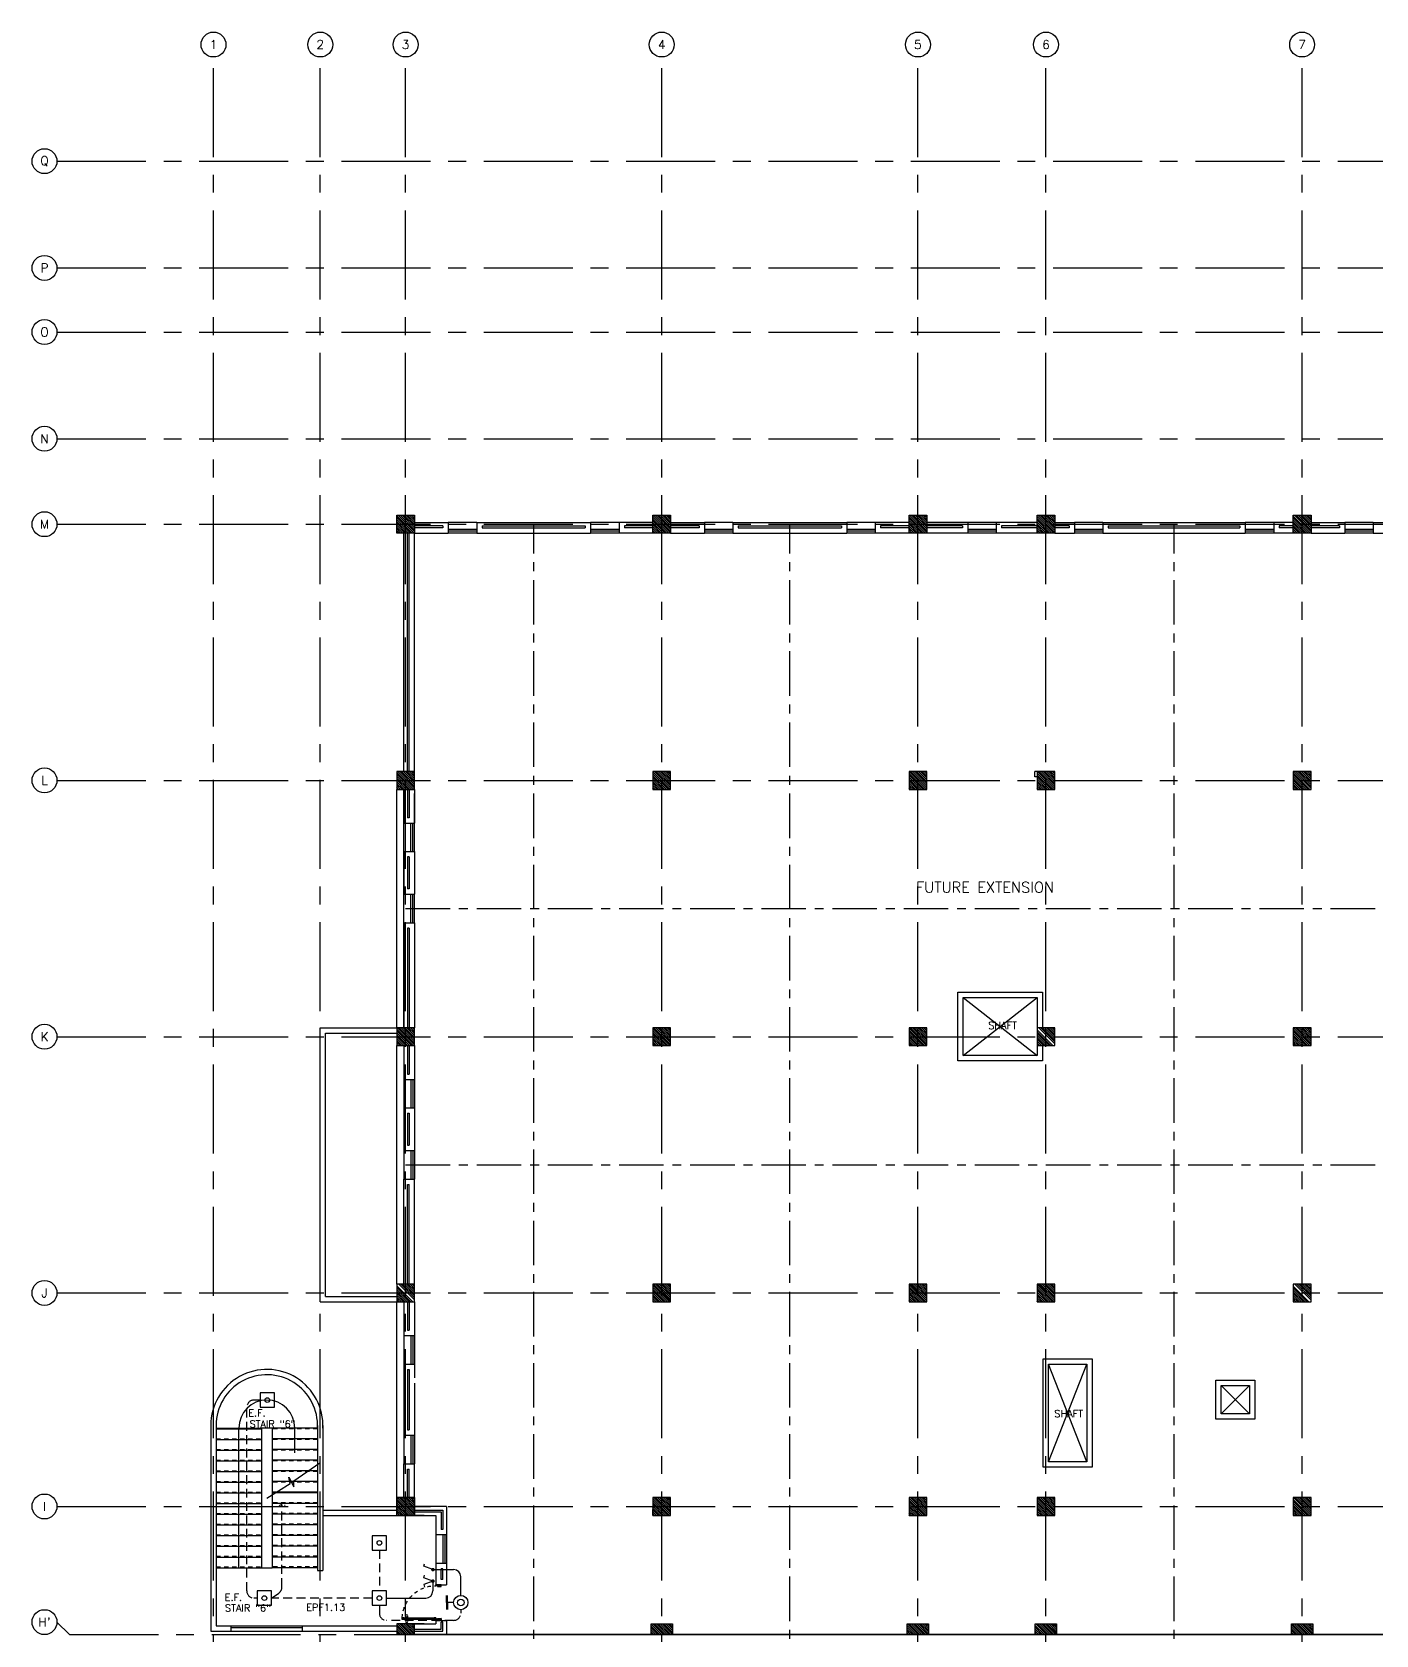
# Model space of a CAD drawing. Extents: x 0 to 91, y -1.5 to 78.
# Drawn here: x 0 to 37.78, y 33.01 to 78.05 of the extents above; entities that cross this region are included whole.
import ezdxf
from ezdxf.enums import TextEntityAlignment as Align

# ---------------------------------------------------------------- set-up
doc = ezdxf.new("R2010")
doc.units = 0
doc.header["$MEASUREMENT"] = 0
for name, pattern in [('CENTER', [2, 1.25, -0.25, 0.25, -0.25]), ('CENTERX2', [4, 2.5, -0.5, 0.5, -0.5]), ('HIDDEN', [0.375, 0.25, -0.125]), ('HIDDEN2', [0.1875, 0.125, -0.0625])]:
    doc.linetypes.add(name, pattern=pattern)
doc.layers.get('0').update_dxf_attribs({"color": 11, "linetype": 'CONTINUOUS'})
for name, color, linetype in [('AX', 11, 'CONTINUOUS'), ('AX-CR', 11, 'CONTINUOUS'), ('AX-TXT', 11, 'CONTINUOUS'), ('AXES', 11, 'CENTERX2'), ('AXES1', 11, 'CENTER'), ('COL', 11, 'CONTINUOUS'), ('DOOR', 11, 'CONTINUOUS'), ('E-HLINE', 4, 'HIDDEN'), ('E-LITE', 4, 'CONTINUOUS'), ('E-SWITCH', 4, 'CONTINUOUS'), ('E-TEXT', 2, 'CONTINUOUS'), ('EJ', 11, 'CONTINUOUS'), ('ele', 11, 'CONTINUOUS'), ('HAT', 11, 'CONTINUOUS'), ('INSUL', 11, 'CONTINUOUS'), ('PROJ-L', 11, 'CONTINUOUS'), ('RM-NAME', 11, 'CONTINUOUS'), ('RM-NO', 11, 'CONTINUOUS'), ('ROOF', 11, 'CONTINUOUS'), ('SHAFT', 11, 'CONTINUOUS'), ('SHAFTS', 11, 'CONTINUOUS'), ('STR', 11, 'CONTINUOUS'), ('WALL', 11, 'CONTINUOUS'), ('WIN', 11, 'CONTINUOUS')]:
    doc.layers.add(name, color=color, linetype=linetype)
doc.styles.add('ROMANC', font='romanc', dxfattribs={"height": 0.1})
doc.styles.add('ROMANS', font='ROMANS.shx', dxfattribs={"width": 0.6})
pattern_1 = [(135, (343.436182, -18.071005), (0.0265165043, 0.0265165043), [])]

# ---------------------------------------------------------------- blocks, each defined once
blk = doc.blocks.new('AXL')
at = {"layer": 'AX-CR'}
blk.add_circle((-350, 0), 350, dxfattribs=at)
at = {"layer": 'AX-TXT', "style": 'ROMANS'}
blk.add_attdef('AX', text='', height=250, dxfattribs=at).set_placement((-350, 0), align=Align.MIDDLE)
blk = doc.blocks.new('AXU')
at = {"layer": 'AX-CR'}
blk.add_circle((0, 350), 350, dxfattribs=at)
at = {"layer": 'AX-TXT', "style": 'ROMANS'}
blk.add_attdef('AX', text='', height=250, dxfattribs=at).set_placement((0, 350), align=Align.MIDDLE)
blk = doc.blocks.new('*X100')
at = {"color": 0}
for p, q in [((227929, 177123), (228395, 177590)), ((227929, 177176), (228342, 177590)), ((227929, 177229), (228289, 177590)), ((227929, 177282), (228236, 177590)), ((227929, 177335), (228183, 177590)), ((227929, 177388), (228130, 177590)), ((227929, 177441), (228077, 177590)), ((227929, 177494), (228024, 177590)), ((227929, 177547), (227971, 177590)), ((227948, 177090), (228429, 177570)), ((228001, 177090), (228429, 177517)), ((228054, 177090), (228429, 177464)), ((228107, 177090), (228429, 177411)), ((228161, 177090), (228429, 177358)), ((228214, 177090), (228429, 177305)), ((228267, 177090), (228429, 177252)), ((228320, 177090), (228429, 177199)), ((228373, 177090), (228429, 177146))]:
    blk.add_line(p, q, dxfattribs=at)
blk = doc.blocks.new('*X99')
at = {"color": 0}
for p, q in [((235129, 177110), (235608, 177590)), ((235129, 177163), (235555, 177590)), ((235129, 177217), (235502, 177590)), ((235129, 177270), (235449, 177590)), ((235129, 177323), (235396, 177590)), ((235129, 177376), (235343, 177590)), ((235129, 177429), (235290, 177590)), ((235129, 177482), (235237, 177590)), ((235129, 177535), (235184, 177590)), ((235161, 177090), (235629, 177557)), ((235214, 177090), (235629, 177504)), ((235267, 177090), (235629, 177451)), ((235320, 177090), (235629, 177398)), ((235373, 177090), (235629, 177345)), ((235426, 177090), (235629, 177292)), ((235479, 177090), (235629, 177239)), ((235532, 177090), (235629, 177186)), ((235585, 177090), (235629, 177133))]:
    blk.add_line(p, q, dxfattribs=at)
blk = doc.blocks.new('*X98')
at = {"color": 0}
for p, q in [((238729, 177104), (239214, 177590)), ((238729, 177157), (239161, 177590)), ((238729, 177210), (239108, 177590)), ((238729, 177263), (239055, 177590)), ((238729, 177316), (239002, 177590)), ((238729, 177369), (238949, 177590)), ((238729, 177422), (238896, 177590)), ((238729, 177475), (238843, 177590)), ((238729, 177528), (238790, 177590)), ((238729, 177581), (238737, 177590)), ((238767, 177090), (239229, 177551)), ((238820, 177090), (239229, 177498)), ((238873, 177090), (239229, 177445)), ((238926, 177090), (239229, 177392)), ((238979, 177090), (239229, 177339)), ((239032, 177090), (239229, 177286)), ((239085, 177090), (239229, 177233)), ((239138, 177090), (239229, 177180)), ((239191, 177090), (239229, 177127))]:
    blk.add_line(p, q, dxfattribs=at)
blk = doc.blocks.new('*X97')
at = {"color": 0}
for p, q in [((245927, 177090), (246427, 177590)), ((245929, 177145), (246374, 177590)), ((245929, 177198), (246321, 177590)), ((245929, 177251), (246267, 177590)), ((245929, 177304), (246214, 177590)), ((245929, 177357), (246161, 177590)), ((245929, 177410), (246108, 177590)), ((245929, 177463), (246055, 177590)), ((245929, 177516), (246002, 177590)), ((245929, 177569), (245949, 177590)), ((245980, 177090), (246429, 177539)), ((246033, 177090), (246429, 177486)), ((246086, 177090), (246429, 177433)), ((246139, 177090), (246429, 177380)), ((246192, 177090), (246429, 177327)), ((246245, 177090), (246429, 177274)), ((246298, 177090), (246429, 177220)), ((246351, 177090), (246429, 177167)), ((246404, 177090), (246429, 177114))]:
    blk.add_line(p, q, dxfattribs=at)
blk = doc.blocks.new('*X96')
at = {"color": 0}
for p, q in [((253129, 177132), (253586, 177590)), ((253129, 177185), (253533, 177590)), ((253129, 177238), (253480, 177590)), ((253129, 177291), (253427, 177590)), ((253129, 177344), (253374, 177590)), ((253129, 177397), (253321, 177590)), ((253129, 177450), (253268, 177590)), ((253129, 177503), (253215, 177590)), ((253129, 177557), (253162, 177590)), ((253139, 177090), (253629, 177579)), ((253192, 177090), (253629, 177526)), ((253245, 177090), (253629, 177473)), ((253298, 177090), (253629, 177420)), ((253351, 177090), (253629, 177367)), ((253404, 177090), (253629, 177314)), ((253457, 177090), (253629, 177261)), ((253510, 177090), (253629, 177208)), ((253563, 177090), (253629, 177155)), ((253616, 177090), (253629, 177102))]:
    blk.add_line(p, q, dxfattribs=at)
blk = doc.blocks.new('*X116')
at = {"color": 0}
for p, q in [((253129, 149502), (253616, 149990)), ((253129, 149555), (253563, 149990)), ((253129, 149608), (253510, 149990)), ((253129, 149661), (253457, 149990)), ((253129, 149714), (253404, 149990)), ((253129, 149767), (253351, 149990)), ((253129, 149820), (253298, 149990)), ((253129, 149873), (253245, 149990)), ((253129, 149926), (253192, 149990)), ((253129, 149979), (253139, 149990)), ((253169, 149490), (253629, 149949)), ((253222, 149490), (253629, 149896)), ((253275, 149490), (253629, 149843)), ((253328, 149490), (253629, 149790)), ((253381, 149490), (253629, 149737)), ((253434, 149490), (253629, 149684)), ((253487, 149490), (253629, 149631)), ((253540, 149490), (253629, 149578)), ((253594, 149490), (253629, 149525))]:
    blk.add_line(p, q, dxfattribs=at)
blk = doc.blocks.new('COL50')
at = {"layer": 'COL'}
blk.add_lwpolyline([(-250, 250), (-250, -250), (250, -250), (250, 250)], close=True, dxfattribs=at)
blk = doc.blocks.new('*X114')
at = {"color": 0}
for p, q in [((253129, 155548), (253570, 155990)), ((253129, 155601), (253517, 155990)), ((253129, 155654), (253464, 155990)), ((253129, 155707), (253411, 155990)), ((253129, 155760), (253358, 155990)), ((253129, 155813), (253305, 155990)), ((253129, 155866), (253252, 155990)), ((253129, 155919), (253199, 155990)), ((253129, 155972), (253146, 155990)), ((253177, 155490), (253629, 155942)), ((253230, 155490), (253629, 155889)), ((253283, 155490), (253629, 155836)), ((253336, 155490), (253629, 155783)), ((253389, 155490), (253629, 155730)), ((253442, 155490), (253629, 155677)), ((253495, 155490), (253629, 155624)), ((253548, 155490), (253629, 155571)), ((253601, 155490), (253629, 155517))]:
    blk.add_line(p, q, dxfattribs=at)
blk = doc.blocks.new('*X110')
at = {"color": 0}
for p, q in [((253129, 162707), (253611, 163190)), ((253129, 162760), (253558, 163190)), ((253129, 162813), (253505, 163190)), ((253129, 162866), (253452, 163190)), ((253129, 162919), (253399, 163190)), ((253129, 162972), (253346, 163190)), ((253129, 163025), (253293, 163190)), ((253129, 163079), (253240, 163190)), ((253129, 163132), (253187, 163190)), ((253164, 162690), (253629, 163154)), ((253217, 162690), (253629, 163101)), ((253270, 162690), (253629, 163048)), ((253323, 162690), (253629, 162995)), ((253376, 162690), (253629, 162942)), ((253429, 162690), (253629, 162889)), ((253482, 162690), (253629, 162836)), ((253535, 162690), (253629, 162783)), ((253588, 162690), (253629, 162730))]:
    blk.add_line(p, q, dxfattribs=at)
blk = doc.blocks.new('*X105')
at = {"color": 0}
for p, q in [((253129, 169920), (253599, 170390)), ((253129, 169973), (253545, 170390)), ((253129, 170026), (253492, 170390)), ((253129, 170079), (253439, 170390)), ((253129, 170132), (253386, 170390)), ((253129, 170185), (253333, 170390)), ((253129, 170238), (253280, 170390)), ((253129, 170291), (253227, 170390)), ((253129, 170344), (253174, 170390)), ((253152, 169890), (253629, 170367)), ((253205, 169890), (253629, 170314)), ((253258, 169890), (253629, 170261)), ((253311, 169890), (253629, 170208)), ((253364, 169890), (253629, 170155)), ((253417, 169890), (253629, 170102)), ((253470, 169890), (253629, 170049)), ((253523, 169890), (253629, 169996)), ((253576, 169890), (253629, 169942))]:
    blk.add_line(p, q, dxfattribs=at)
blk = doc.blocks.new('*X106')
at = {"color": 0}
for p, q in [((227929, 162698), (228420, 163190)), ((227929, 162751), (228367, 163190)), ((227929, 162804), (228314, 163190)), ((227929, 162857), (228261, 163190)), ((227929, 162910), (228208, 163190)), ((227929, 162963), (228155, 163190)), ((227929, 163016), (228102, 163190)), ((227929, 163069), (228049, 163190)), ((227929, 163122), (227996, 163190)), ((227929, 163175), (227943, 163190)), ((227973, 162690), (228429, 163145)), ((228026, 162690), (228429, 163092)), ((228079, 162690), (228429, 163039)), ((228132, 162690), (228429, 162986)), ((228185, 162690), (228429, 162933)), ((228239, 162690), (228429, 162880)), ((228292, 162690), (228429, 162827)), ((228345, 162690), (228429, 162774)), ((228398, 162690), (228429, 162721))]:
    blk.add_line(p, q, dxfattribs=at)
blk = doc.blocks.new('*X107')
at = {"color": 0}
for p, q in [((235129, 162738), (235580, 163190)), ((235129, 162792), (235527, 163190)), ((235129, 162845), (235474, 163190)), ((235129, 162898), (235421, 163190)), ((235129, 162951), (235368, 163190)), ((235129, 163004), (235315, 163190)), ((235129, 163057), (235262, 163190)), ((235129, 163110), (235209, 163190)), ((235129, 163163), (235156, 163190)), ((235186, 162690), (235629, 163132)), ((235239, 162690), (235629, 163079)), ((235292, 162690), (235629, 163026)), ((235345, 162690), (235629, 162973)), ((235398, 162690), (235629, 162920)), ((235451, 162690), (235629, 162867)), ((235504, 162690), (235629, 162814)), ((235557, 162690), (235629, 162761)), ((235610, 162690), (235629, 162708))]:
    blk.add_line(p, q, dxfattribs=at)
blk = doc.blocks.new('*X108')
at = {"color": 0}
for p, q in [((238729, 162732), (239186, 163190)), ((238729, 162785), (239133, 163190)), ((238729, 162838), (239080, 163190)), ((238729, 162891), (239027, 163190)), ((238729, 162944), (238974, 163190)), ((238729, 162997), (238921, 163190)), ((238729, 163050), (238868, 163190)), ((238729, 163103), (238815, 163190)), ((238729, 163157), (238762, 163190)), ((238739, 162690), (239229, 163179)), ((238792, 162690), (239229, 163126)), ((238845, 162690), (239229, 163073)), ((238898, 162690), (239229, 163020)), ((238951, 162690), (239229, 162967)), ((239004, 162690), (239229, 162914)), ((239057, 162690), (239229, 162861)), ((239110, 162690), (239229, 162808)), ((239163, 162690), (239229, 162755)), ((239216, 162690), (239229, 162702))]:
    blk.add_line(p, q, dxfattribs=at)
blk = doc.blocks.new('*X101')
at = {"color": 0}
for p, q in [((227929, 169910), (228408, 170390)), ((227929, 169963), (228355, 170390)), ((227929, 170017), (228302, 170390)), ((227929, 170070), (228249, 170390)), ((227929, 170123), (228196, 170390)), ((227929, 170176), (228143, 170390)), ((227929, 170229), (228090, 170390)), ((227929, 170282), (228037, 170390)), ((227929, 170335), (227984, 170390)), ((227961, 169890), (228429, 170357)), ((228014, 169890), (228429, 170304)), ((228067, 169890), (228429, 170251)), ((228120, 169890), (228429, 170198)), ((228173, 169890), (228429, 170145)), ((228226, 169890), (228429, 170092)), ((228279, 169890), (228429, 170039)), ((228332, 169890), (228429, 169986)), ((228385, 169890), (228429, 169933))]:
    blk.add_line(p, q, dxfattribs=at)
blk = doc.blocks.new('*X102')
at = {"color": 0}
for p, q in [((235129, 169898), (235620, 170390)), ((235129, 169951), (235567, 170390)), ((235129, 170004), (235514, 170390)), ((235129, 170057), (235461, 170390)), ((235129, 170110), (235408, 170390)), ((235129, 170163), (235355, 170390)), ((235129, 170216), (235302, 170390)), ((235129, 170269), (235249, 170390)), ((235129, 170322), (235196, 170390)), ((235129, 170375), (235143, 170390)), ((235173, 169890), (235629, 170345)), ((235226, 169890), (235629, 170292)), ((235279, 169890), (235629, 170239)), ((235332, 169890), (235629, 170186)), ((235385, 169890), (235629, 170133)), ((235439, 169890), (235629, 170080)), ((235492, 169890), (235629, 170027)), ((235545, 169890), (235629, 169974)), ((235598, 169890), (235629, 169921))]:
    blk.add_line(p, q, dxfattribs=at)
blk = doc.blocks.new('*X103')
at = {"color": 0}
for p, q in [((238727, 169890), (239227, 170390)), ((238729, 169945), (239174, 170390)), ((238729, 169998), (239121, 170390)), ((238729, 170051), (239067, 170390)), ((238729, 170104), (239014, 170390)), ((238729, 170157), (238961, 170390)), ((238729, 170210), (238908, 170390)), ((238729, 170263), (238855, 170390)), ((238729, 170316), (238802, 170390)), ((238729, 170369), (238749, 170390)), ((238780, 169890), (239229, 170339)), ((238833, 169890), (239229, 170286)), ((238886, 169890), (239229, 170233)), ((238939, 169890), (239229, 170180)), ((238992, 169890), (239229, 170127)), ((239045, 169890), (239229, 170074)), ((239098, 169890), (239229, 170020)), ((239151, 169890), (239229, 169967)), ((239204, 169890), (239229, 169914))]:
    blk.add_line(p, q, dxfattribs=at)
blk = doc.blocks.new('*X104')
at = {"color": 0}
for p, q in [((245929, 169932), (246386, 170390)), ((245929, 169985), (246333, 170390)), ((245929, 170038), (246280, 170390)), ((245929, 170091), (246227, 170390)), ((245929, 170144), (246174, 170390)), ((245929, 170197), (246121, 170390)), ((245929, 170250), (246068, 170390)), ((245929, 170303), (246015, 170390)), ((245929, 170357), (245962, 170390)), ((245939, 169890), (246429, 170379)), ((245992, 169890), (246429, 170326)), ((246045, 169890), (246429, 170273)), ((246098, 169890), (246429, 170220)), ((246151, 169890), (246429, 170167)), ((246204, 169890), (246429, 170114)), ((246257, 169890), (246429, 170061)), ((246310, 169890), (246429, 170008)), ((246363, 169890), (246429, 169955)), ((246416, 169890), (246429, 169902))]:
    blk.add_line(p, q, dxfattribs=at)
blk = doc.blocks.new('*X109')
at = {"color": 0}
for p, q in [((245929, 162720), (246399, 163190)), ((245929, 162773), (246345, 163190)), ((245929, 162826), (246292, 163190)), ((245929, 162879), (246239, 163190)), ((245929, 162932), (246186, 163190)), ((245929, 162985), (246133, 163190)), ((245929, 163038), (246080, 163190)), ((245929, 163091), (246027, 163190)), ((245929, 163144), (245974, 163190)), ((245952, 162690), (246429, 163167)), ((246005, 162690), (246429, 163114)), ((246058, 162690), (246429, 163061)), ((246111, 162690), (246429, 163008)), ((246164, 162690), (246429, 162955)), ((246217, 162690), (246429, 162902)), ((246270, 162690), (246429, 162849)), ((246323, 162690), (246429, 162796)), ((246376, 162690), (246429, 162742))]:
    blk.add_line(p, q, dxfattribs=at)
blk = doc.blocks.new('*X113')
at = {"color": 0}
for p, q in [((245929, 155507), (246411, 155990)), ((245929, 155560), (246358, 155990)), ((245929, 155613), (246305, 155990)), ((245929, 155666), (246252, 155990)), ((245929, 155719), (246199, 155990)), ((245929, 155772), (246146, 155990)), ((245929, 155825), (246093, 155990)), ((245929, 155879), (246040, 155990)), ((245929, 155932), (245987, 155990)), ((245964, 155490), (246429, 155954)), ((246017, 155490), (246429, 155901)), ((246070, 155490), (246429, 155848)), ((246123, 155490), (246429, 155795)), ((246176, 155490), (246429, 155742)), ((246229, 155490), (246429, 155689)), ((246282, 155490), (246429, 155636)), ((246335, 155490), (246429, 155583)), ((246388, 155490), (246429, 155530))]:
    blk.add_line(p, q, dxfattribs=at)
blk = doc.blocks.new('*X85')
at = {"color": 0}
for p, q in [((238729, 155520), (239199, 155990)), ((238729, 155573), (239145, 155990)), ((238729, 155626), (239092, 155990)), ((238729, 155679), (239039, 155990)), ((238729, 155732), (238986, 155990)), ((238729, 155785), (238933, 155990)), ((238729, 155838), (238880, 155990)), ((238729, 155891), (238827, 155990)), ((238729, 155944), (238774, 155990)), ((238752, 155490), (239229, 155967)), ((238805, 155490), (239229, 155914)), ((238858, 155490), (239229, 155861)), ((238911, 155490), (239229, 155808)), ((238964, 155490), (239229, 155755)), ((239017, 155490), (239229, 155702)), ((239070, 155490), (239229, 155649)), ((239123, 155490), (239229, 155596)), ((239176, 155490), (239229, 155542))]:
    blk.add_line(p, q, dxfattribs=at)
blk = doc.blocks.new('*X84')
at = {"color": 0}
for p, q in [((235129, 155526), (235592, 155990)), ((235129, 155579), (235539, 155990)), ((235129, 155632), (235486, 155990)), ((235129, 155685), (235433, 155990)), ((235129, 155738), (235380, 155990)), ((235129, 155791), (235327, 155990)), ((235129, 155844), (235274, 155990)), ((235129, 155897), (235221, 155990)), ((235129, 155950), (235168, 155990)), ((235145, 155490), (235629, 155973)), ((235198, 155490), (235629, 155920)), ((235251, 155490), (235629, 155867)), ((235304, 155490), (235629, 155814)), ((235357, 155490), (235629, 155761)), ((235410, 155490), (235629, 155708)), ((235464, 155490), (235629, 155655)), ((235517, 155490), (235629, 155602)), ((235570, 155490), (235629, 155549)), ((235623, 155490), (235629, 155496))]:
    blk.add_line(p, q, dxfattribs=at)
blk = doc.blocks.new('*X91')
at = {"color": 0}
for p, q in [((227929, 155538), (228380, 155990)), ((227929, 155592), (228327, 155990)), ((227929, 155645), (228274, 155990)), ((227929, 155698), (228221, 155990)), ((227929, 155751), (228168, 155990)), ((227929, 155804), (228115, 155990)), ((227929, 155857), (228062, 155990)), ((227929, 155910), (228009, 155990)), ((227929, 155963), (227956, 155990)), ((227986, 155490), (228429, 155932)), ((228039, 155490), (228429, 155879)), ((228092, 155490), (228429, 155826)), ((228145, 155490), (228429, 155773)), ((228198, 155490), (228429, 155720)), ((228251, 155490), (228429, 155667)), ((228304, 155490), (228429, 155614)), ((228357, 155490), (228429, 155561)), ((228410, 155490), (228429, 155508))]:
    blk.add_line(p, q, dxfattribs=at)
blk = doc.blocks.new('*X90')
at = {"color": 0}
for p, q in [((227926, 149490), (228426, 149990)), ((227929, 149546), (228373, 149990)), ((227929, 149599), (228319, 149990)), ((227929, 149652), (228266, 149990)), ((227929, 149705), (228213, 149990)), ((227929, 149758), (228160, 149990)), ((227929, 149811), (228107, 149990)), ((227929, 149864), (228054, 149990)), ((227929, 149917), (228001, 149990)), ((227929, 149970), (227948, 149990)), ((227979, 149490), (228429, 149940)), ((228032, 149490), (228429, 149887)), ((228085, 149490), (228429, 149834)), ((228138, 149490), (228429, 149781)), ((228191, 149490), (228429, 149728)), ((228244, 149490), (228429, 149675)), ((228297, 149490), (228429, 149622)), ((228350, 149490), (228429, 149568)), ((228403, 149490), (228429, 149515))]:
    blk.add_line(p, q, dxfattribs=at)
blk = doc.blocks.new('*X87')
at = {"color": 0}
for p, q in [((235129, 149533), (235585, 149990)), ((235129, 149586), (235532, 149990)), ((235129, 149639), (235479, 149990)), ((235129, 149692), (235426, 149990)), ((235129, 149745), (235373, 149990)), ((235129, 149798), (235320, 149990)), ((235129, 149851), (235267, 149990)), ((235129, 149905), (235214, 149990)), ((235129, 149958), (235161, 149990)), ((235138, 149490), (235629, 149980)), ((235191, 149490), (235629, 149927)), ((235244, 149490), (235629, 149874)), ((235297, 149490), (235629, 149821)), ((235350, 149490), (235629, 149768)), ((235403, 149490), (235629, 149715)), ((235456, 149490), (235629, 149662)), ((235509, 149490), (235629, 149609)), ((235562, 149490), (235629, 149556)), ((235615, 149490), (235629, 149503))]:
    blk.add_line(p, q, dxfattribs=at)
blk = doc.blocks.new('*X86')
at = {"color": 0}
for p, q in [((238729, 149527), (239191, 149990)), ((238729, 149580), (239138, 149990)), ((238729, 149633), (239085, 149990)), ((238729, 149686), (239032, 149990)), ((238729, 149739), (238979, 149990)), ((238729, 149792), (238926, 149990)), ((238729, 149845), (238873, 149990)), ((238729, 149898), (238820, 149990)), ((238729, 149951), (238767, 149990)), ((238744, 149490), (239229, 149974)), ((238797, 149490), (239229, 149921)), ((238850, 149490), (239229, 149868)), ((238903, 149490), (239229, 149815)), ((238956, 149490), (239229, 149762)), ((239009, 149490), (239229, 149709)), ((239062, 149490), (239229, 149656)), ((239116, 149490), (239229, 149603)), ((239169, 149490), (239229, 149550)), ((239222, 149490), (239229, 149497))]:
    blk.add_line(p, q, dxfattribs=at)
blk = doc.blocks.new('*X115')
at = {"color": 0}
for p, q in [((245929, 149515), (246404, 149990)), ((245929, 149568), (246351, 149990)), ((245929, 149621), (246298, 149990)), ((245929, 149674), (246245, 149990)), ((245929, 149727), (246192, 149990)), ((245929, 149780), (246139, 149990)), ((245929, 149833), (246086, 149990)), ((245929, 149886), (246033, 149990)), ((245929, 149939), (245979, 149990)), ((245957, 149490), (246429, 149962)), ((246010, 149490), (246429, 149908)), ((246063, 149490), (246429, 149855)), ((246116, 149490), (246429, 149802)), ((246169, 149490), (246429, 149749)), ((246222, 149490), (246429, 149696)), ((246275, 149490), (246429, 149643)), ((246328, 149490), (246429, 149590)), ((246381, 149490), (246429, 149537))]:
    blk.add_line(p, q, dxfattribs=at)
blk = doc.blocks.new('C5')
at = {"layer": 'HAT', "linetype": 'ByBlock'}
h = blk.add_hatch(dxfattribs=at)
h.set_pattern_fill('ANSI31', color=256, scale=300, style=0)
h.set_pattern_definition([(45, (-223356.182, -51411.005), (-26.516504, 26.516504), [])])
h.paths.add_polyline_path([(300, 300), (0, 300), (0, 0), (300, 0)])
h.paths.add_polyline_path([(600, 300), (300, 300), (300, 0), (600, 0)])
at = {"layer": 'COL'}
blk.add_lwpolyline([(600, 300), (0, 300), (0, 0), (600, 0)], close=True, dxfattribs=at)
blk = doc.blocks.new('*X121')
at = {"color": 0}
for p, q in [((253129, 149502), (253616, 149990)), ((253129, 149555), (253563, 149990)), ((253129, 149608), (253510, 149990)), ((253129, 149661), (253457, 149990)), ((253129, 149714), (253404, 149990)), ((253129, 149767), (253351, 149990)), ((253129, 149820), (253298, 149990)), ((253129, 149873), (253245, 149990)), ((253129, 149926), (253192, 149990)), ((253129, 149979), (253139, 149990)), ((253169, 149490), (253629, 149949)), ((253222, 149490), (253629, 149896)), ((253275, 149490), (253629, 149843)), ((253328, 149490), (253629, 149790)), ((253381, 149490), (253629, 149737)), ((253434, 149490), (253629, 149684)), ((253487, 149490), (253629, 149631)), ((253540, 149490), (253629, 149578)), ((253594, 149490), (253629, 149525))]:
    blk.add_line(p, q, dxfattribs=at)
blk = doc.blocks.new('DOOR-10')
at = {"layer": 'DOOR', "color": 0, "linetype": 'ByBlock'}
for p, q in [((-83, 1005), (-92, 1005)), ((-92, 1005), (-92, 940)), ((-83, 940), (-92, 940)), ((-76, 1018), (-83, 1018)), ((-83, 928), (-83, 1018)), ((-83, 1005), (-83, 940)), ((-76, 928), (-83, 928)), ((-26, 1100), (-76, 1100)), ((-76, 1100), (-26, 1100)), ((-76, 1050), (-76, 1100)), ((-59, 1050), (-76, 1050)), ((-43, 1070), (-59, 1070)), ((-59, 1050), (-59, 1070)), ((-43, 1050), (-43, 1070)), ((-26, 1050), (-43, 1050)), ((-26, 1050), (-26, 1100)), ((-26, 1018), (-18, 1018)), ((-26, 928), (-18, 928)), ((-18, 928), (-18, 1018)), ((-18, 1005), (-9, 1005)), ((-18, 1005), (-18, 940)), ((-18, 940), (-9, 940)), ((-9, 1005), (-9, 940)), ((-1001, 0), (-1001, 150)), ((-1001, 150), (-976, 150)), ((-1001, 150), (-1001, 0)), ((-951, 0), (-1001, 0)), ((-976, 150), (-976, 100)), ((-976, 100), (-951, 100)), ((-951, 100), (-951, 0)), ((-76, 200), (-59, 200)), ((-76, 150), (-76, 200)), ((-76, 150), (-26, 150)), ((-59, 200), (-59, 180)), ((-59, 180), (-43, 180)), ((-51, 100), (-51, 0)), ((-26, 100), (-51, 100)), ((-51, 0), (-1, 0)), ((-43, 200), (-26, 200)), ((-43, 180), (-43, 200)), ((-26, 200), (-26, 150)), ((-1, 150), (-26, 150)), ((-26, 150), (-26, 100))]:
    blk.add_line(p, q, dxfattribs=at)
at = {"layer": 'DOOR', "linetype": 'ByBlock'}
for p, q in [((-76, 1050), (-76, 200)), ((-59, 200), (-59, 1050)), ((-43, 200), (-43, 1050)), ((-26, 200), (-26, 1050))]:
    blk.add_line(p, q, dxfattribs=at)
at = {"layer": 'DOOR', "color": 9, "linetype": 'ByBlock'}
for p, q in [((-951, 0), (-1001, 114)), ((-951, 0), (-1001, 40)), ((-951, 0), (-964, 100)), ((-51, 0), (-1, 114)), ((-51, 0), (-37, 100)), ((-51, 0), (-1, 40)), ((-1, 0), (-1, 150))]:
    blk.add_line(p, q, dxfattribs=at)
at = {"layer": 'DOOR', "color": 0, "linetype": 'ByBlock'}
for centre in [(-124, 973), (23, 973)]:
    blk.add_circle(centre, 32.4, dxfattribs=at)
at = {"layer": 'DOOR', "linetype": 'HIDDEN', "ltscale": 0.5}
blk.add_arc((-23, 149), 952, 93.1482, 179.9482, dxfattribs=at)
at = {"layer": 'DOOR', "color": 9, "linetype": 'ByBlock'}
for centre, radius, start, end in [((-951, 0), 154, 103.7142, 108.8947), ((-951, 0), 134, 100.72, 111.8402), ((-951, 0), 94.4, 90, 121.9818), ((-951, 0), 74.4, 90, 132.2236), ((-951, 0), 54.4, 90, 156.7926), ((-951, 0), 34.4, 90, 180), ((-951, 0), 14.4, 90, 180), ((-51, 0), 94.4, 58.0182, 90), ((-51, 0), 74.4, 47.7764, 90), ((-51, 0), 54.4, 23.2074, 90), ((-51, 0), 34.4, 0, 90), ((-51, 0), 14.4, 0, 90), ((-51, 0), 134, 68.1598, 79.28), ((-51, 0), 114, 64.0838, 77.3774), ((-51, 0), 154, 71.1053, 76.2858)]:
    blk.add_arc(centre, radius, start, end, dxfattribs=at)

msp = doc.modelspace()

# ---------------------------------------------------------------- hatches: boundary and pattern name
at = {"layer": 'HAT'}
h = msp.add_hatch(dxfattribs=at)
h.set_pattern_fill('ANSI31', color=256, scale=0.3, style=0)
h.set_pattern_definition(pattern_1)
h.paths.add_polyline_path([(10.5, 33.32), (10.75, 33.32), (10.75, 33.02), (10.5, 33.02)])
h.paths.add_polyline_path([(10.25, 33.32), (10.5, 33.32), (10.5, 33.02), (10.25, 33.02)])
h = msp.add_hatch(dxfattribs=at)
h.set_pattern_fill('ANSI31', color=256, scale=0.3, style=0)
h.set_pattern_definition(pattern_1)
h.paths.add_polyline_path([(10.5, 33.32), (10.75, 33.32), (10.75, 33.02), (10.5, 33.02)])
h.paths.add_polyline_path([(10.25, 33.32), (10.5, 33.32), (10.5, 33.02), (10.25, 33.02)])

# ---------------------------------------------------------------- linework, layer by layer
for p, q in [((6.45, 38.82), (6.45, 34.9)), ((6.75, 38.82), (6.45, 38.82)), ((6.75, 38.82), (6.75, 34.9)), ((7.357, 37.34), (8.088, 37.848)), ((7.216, 37.439), (7.357, 37.17)), ((7.251, 37.263), (7.216, 37.439)), ((6.596, 36.854), (7.251, 37.263)), ((6.862, 37.02), (6.75, 37.02)), ((6.83, 37), (6.75, 37)), ((7.357, 37.17), (7.357, 37.34)), ((6.45, 34.9), (6.75, 34.9))]:
    msp.add_line(p, q)
at = {"layer": 'AXES'}
for p, q in [((5.1, -1.464), (5.1, 77.348)), ((8.1, -1.464), (8.1, 77.348)), ((10.5, -1.464), (10.5, 77.348)), ((17.7, -1.464), (17.7, 77.348)), ((24.9, -1.464), (24.9, 77.348)), ((28.5, -1.464), (28.5, 77.348)), ((35.7, -1.464), (35.7, 77.348)), ((0.7, 74.42), (68.74, 74.42)), ((0.7, 71.42), (68.74, 71.42)), ((0.7, 69.62), (68.74, 69.62)), ((0.7, 66.62), (68.74, 66.62)), ((0.7, 64.22), (68.74, 64.22)), ((0.7, 57.02), (68.74, 57.02)), ((0.7, 49.82), (68.74, 49.82)), ((0.7, 42.62), (68.74, 42.62)), ((0.7, 36.62), (68.74, 36.62)), ((1.05, 33.02), (0.7, 33.37)), ((1.05, 33.02), (68.74, 33.02))]:
    msp.add_line(p, q, dxfattribs=at)
at = {"layer": 'AXES1'}
for p, q in [((14.1, 5.4), (14.1, 64.22)), ((21.3, 5.4), (21.3, 64.22)), ((32.1, 5.4), (32.1, 64.22)), ((10.5, 53.42), (68.74, 53.42)), ((10.5, 46.22), (68.74, 46.22))]:
    msp.add_line(p, q, dxfattribs=at)
at = {"layer": 'COL'}
for points in [[(10.25, 63.97), (10.25, 64.47), (10.75, 64.47), (10.75, 63.97)], [(10.25, 63.97), (10.25, 64.47), (10.75, 64.47), (10.75, 63.97)], [(17.45, 63.97), (17.45, 64.47), (17.95, 64.47), (17.95, 63.97)], [(24.65, 63.97), (24.65, 64.47), (25.15, 64.47), (25.15, 63.97)], [(28.25, 63.97), (28.25, 64.47), (28.75, 64.47), (28.75, 63.97)], [(35.45, 63.97), (35.45, 64.47), (35.95, 64.47), (35.95, 63.97)], [(10.75, 33.32), (10.25, 33.32), (10.25, 33.02), (10.75, 33.02)], [(10.75, 33.32), (10.25, 33.32), (10.25, 33.02), (10.75, 33.02)]]:
    msp.add_lwpolyline(points, close=True, dxfattribs=at)
at = {"layer": 'E-HLINE', "color": 4}
for p, q in [((6.037, 34.245), (6.037, 39.41)), ((6.412, 39.61), (6.237, 39.61)), ((7.023, 34.351), (7.023, 36.7)), ((9.763, 35.395), (9.763, 34.245)), ((6.33, 34.045), (6.237, 34.045)), ((6.73, 34.045), (6.936, 34.185)), ((9.563, 34.045), (6.73, 34.045)), ((9.763, 33.845), (9.763, 33.62)), ((11.851, 33.42), (9.963, 33.42)), ((12.051, 33.72), (12.051, 33.62))]:
    msp.add_line(p, q, dxfattribs=at)
for centre, start, end in [((6.237, 39.41), 90, 180), ((6.237, 34.245), 180, 270), ((6.823, 34.351), 304.3013, 0), ((9.963, 33.62), 180, 270), ((11.851, 33.62), 270, 0)]:
    msp.add_arc(centre, 0.2, start, end, dxfattribs=at)
at = {"layer": 'E-LITE', "color": 4}
for p, q in [((11.65, 33.92), (11.65, 34.118)), ((11.65, 33.92), (11.65, 33.722)), ((11.675, 33.92), (11.675, 34.118)), ((11.675, 33.92), (11.675, 33.722)), ((11.851, 33.92), (11.675, 33.92))]:
    msp.add_line(p, q, dxfattribs=at)
for points in [[(6.412, 39.81), (6.412, 39.41), (6.812, 39.41), (6.812, 39.81)], [(9.563, 35.795), (9.563, 35.395), (9.963, 35.395), (9.963, 35.795)], [(6.33, 34.245), (6.33, 33.845), (6.73, 33.845), (6.73, 34.245)], [(9.563, 34.245), (9.563, 33.845), (9.963, 33.845), (9.963, 34.245)]]:
    msp.add_lwpolyline(points, close=True, dxfattribs=at)
for centre, radius in [((6.612, 39.61), 0.0667), ((9.763, 35.595), 0.0667), ((6.53, 34.045), 0.0667), ((9.763, 34.045), 0.0667), ((12.051, 33.92), 0.2), ((12.051, 33.92), 0.0935)]:
    msp.add_circle(centre, radius, dxfattribs=at)
at = {"layer": 'E-SWITCH', "color": 4}
for p, q in [((11.008, 34.939), (11.034, 35.01)), ((11.267, 34.845), (11.008, 34.939)), ((11.008, 34.615), (11.034, 34.686)), ((11.292, 34.845), (11.851, 34.845)), ((11.267, 34.521), (11.008, 34.615)), ((11.267, 34.521), (11.008, 34.427)), ((11.008, 34.427), (11.034, 34.356)), ((11.267, 34.546), (11.267, 34.245)), ((12.051, 34.12), (12.051, 34.645)), ((9.963, 34.045), (11.067, 34.045))]:
    msp.add_line(p, q, dxfattribs=at)
at = {"layer": 'E-SWITCH', "color": 4, "const_width": 0.05}
for points in [[(11.292, 34.845, -1), (11.242, 34.845, -1)], [(11.292, 34.521, -1), (11.242, 34.521, -1)]]:
    msp.add_lwpolyline(points, format="xyb", close=True, dxfattribs=at)
at = {"layer": 'E-SWITCH', "color": 4}
for centre, start, end in [((11.851, 34.645), 0, 90), ((11.067, 34.245), 270, 0)]:
    msp.add_arc(centre, 0.2, start, end, dxfattribs=at)
at = {"layer": 'EJ', "color": 8}
msp.add_line((10.25, 33.02), (85.565, 33.02), dxfattribs=at)
at = {"layer": 'ele', "color": 0, "linetype": 'Continuous'}
msp.add_line((10.45, 50.07), (10.45, 56.77), dxfattribs=at)
at = {"layer": 'INSUL'}
for p, q in [((10.55, 57.27), (10.55, 63.97)), ((10.6, 57.27), (10.6, 63.97)), ((11.55, 64.17), (10.75, 64.17)), ((11.55, 64.12), (10.75, 64.12)), ((11.55, 64.17), (11.55, 64.12)), ((12.65, 64.17), (12.65, 64.12)), ((12.65, 64.17), (15.55, 64.17)), ((12.65, 64.12), (15.55, 64.12)), ((15.55, 64.17), (15.55, 64.12)), ((16.65, 64.17), (16.65, 64.12)), ((17.45, 64.17), (16.65, 64.17)), ((17.45, 64.12), (16.65, 64.12)), ((18.75, 64.17), (17.95, 64.17)), ((18.75, 64.12), (17.95, 64.12)), ((18.75, 64.17), (18.75, 64.12)), ((19.85, 64.17), (19.85, 64.12)), ((19.85, 64.17), (22.75, 64.17)), ((19.85, 64.12), (22.75, 64.12)), ((22.75, 64.17), (22.75, 64.12)), ((24.65, 64.17), (23.85, 64.17)), ((23.85, 64.17), (23.85, 64.12)), ((24.65, 64.12), (23.85, 64.12)), ((26.15, 64.17), (25.15, 64.17)), ((26.15, 64.12), (25.15, 64.12)), ((26.15, 64.17), (26.15, 64.12)), ((28.25, 64.17), (27.25, 64.17)), ((27.25, 64.17), (27.25, 64.12)), ((28.25, 64.12), (27.25, 64.12)), ((29.15, 64.17), (28.75, 64.17)), ((29.15, 64.12), (28.75, 64.12)), ((29.15, 64.17), (29.15, 64.12)), ((30.25, 64.17), (30.25, 64.12)), ((30.25, 64.17), (33.95, 64.17)), ((30.25, 64.12), (33.95, 64.12)), ((33.95, 64.17), (33.95, 64.12)), ((35.05, 64.17), (35.05, 64.12)), ((35.45, 64.17), (35.05, 64.17)), ((35.45, 64.12), (35.05, 64.12)), ((36.75, 64.17), (35.95, 64.17)), ((36.75, 64.12), (35.95, 64.12)), ((36.75, 64.17), (36.75, 64.12)), ((10.55, 56.77), (10.55, 55.97)), ((10.6, 56.77), (10.6, 55.97)), ((10.6, 55.97), (10.55, 55.97)), ((10.55, 54.87), (10.55, 53.97)), ((10.6, 54.87), (10.55, 54.87)), ((10.6, 54.87), (10.6, 53.97)), ((10.6, 53.97), (10.55, 53.97)), ((10.55, 52.87), (10.55, 50.07)), ((10.6, 52.87), (10.55, 52.87)), ((10.6, 52.87), (10.6, 50.07)), ((10.55, 49.57), (10.55, 48.77)), ((10.6, 49.57), (10.6, 48.77)), ((10.55, 48.77), (10.6, 48.77)), ((10.55, 47.67), (10.6, 47.67)), ((10.55, 47.67), (10.55, 46.77)), ((10.6, 47.67), (10.6, 46.77)), ((10.55, 46.77), (10.6, 46.77)), ((10.55, 45.67), (10.6, 45.67)), ((10.55, 42.87), (10.55, 45.67)), ((10.6, 42.87), (10.6, 45.67)), ((10.55, 42.37), (10.55, 41.57)), ((10.6, 42.37), (10.6, 41.57)), ((10.55, 41.57), (10.6, 41.57)), ((10.55, 40.47), (10.6, 40.47)), ((10.55, 40.47), (10.55, 38.77)), ((10.6, 40.47), (10.6, 38.77)), ((10.55, 38.77), (10.6, 38.77)), ((10.55, 37.67), (10.6, 37.67)), ((10.55, 36.87), (10.55, 37.67)), ((10.6, 36.87), (10.6, 37.67)), ((10.75, 36.52), (11.55, 36.52)), ((11.55, 36.52), (11.55, 35.97)), ((10.75, 36.47), (11.5, 36.47)), ((11.5, 36.47), (11.5, 35.97)), ((11.55, 35.97), (11.5, 35.97)), ((11.5, 34.57), (11.5, 34.87)), ((11.55, 34.87), (11.5, 34.87)), ((11.55, 34.57), (11.55, 34.87)), ((11.55, 34.57), (11.5, 34.57)), ((11.55, 33.37), (11.5, 33.37)), ((11.5, 33.17), (11.5, 33.37)), ((11.55, 33.37), (11.5, 33.37)), ((11.55, 33.12), (11.55, 33.37)), ((10.75, 33.17), (11.5, 33.17)), ((10.75, 33.12), (11.55, 33.12))]:
    msp.add_line(p, q, dxfattribs=at)
at = {"layer": 'PROJ-L'}
for p, q in [((10.25, 50.07), (10.25, 56.77)), ((8.1, 42.371), (8.1, 50.07)), ((8.1, 50.07), (10.25, 50.07)), ((8.25, 42.521), (8.25, 49.92)), ((8.25, 49.92), (10.25, 49.92)), ((10.25, 42.87), (10.25, 49.57)), ((8.1, 42.371), (10.25, 42.371)), ((8.25, 42.521), (10.25, 42.521)), ((10.25, 36.87), (10.25, 42.37))]:
    msp.add_line(p, q, dxfattribs=at)
at = {"layer": 'ROOF'}
for p, q in [((8.175, 36.52), (10.25, 36.52)), ((8.175, 36.37), (10.25, 36.37)), ((5.025, 33.12), (10.25, 33.12)), ((7.6, 33.27), (10.25, 33.27)), ((42.9, 33.02), (10.25, 33.02))]:
    msp.add_line(p, q, dxfattribs=at)
at = {"layer": 'SHAFTS', "color": 97, "linetype": 'Continuous'}
for p, q in [((26.175, 49.295), (28.25, 50.92)), ((26.175, 50.92), (28.25, 49.295)), ((26.175, 49.295), (28.25, 50.92)), ((28.575, 37.87), (29.65, 40.62)), ((29.65, 37.87), (28.575, 40.62)), ((33.425, 40.02), (34.225, 39.22)), ((34.225, 40.02), (33.425, 39.22))]:
    msp.add_line(p, q, dxfattribs=at)
at = {"layer": 'SHAFTS'}
msp.add_line((26.175, 50.92), (28.25, 49.295), dxfattribs=at)
at = {"layer": 'SHAFTS', "linetype": 'Continuous'}
for p, q in [((28.575, 37.87), (29.65, 40.62)), ((29.65, 37.87), (28.575, 40.62))]:
    msp.add_line(p, q, dxfattribs=at)
at = {"layer": 'SHAFTS', "color": 7}
msp.add_lwpolyline([(28.4, 49.57), (28.4, 49.145), (26.025, 49.145), (26.025, 51.07), (28.4, 51.07), (28.4, 50.07)], dxfattribs=at)
for points in [[(26.175, 50.92), (28.25, 50.92), (28.25, 49.295), (26.175, 49.295)], [(28.425, 40.77), (29.8, 40.77), (29.8, 37.72), (28.425, 37.72)], [(28.575, 40.62), (29.65, 40.62), (29.65, 37.87), (28.575, 37.87)], [(33.275, 40.17), (34.375, 40.17), (34.375, 39.07), (33.275, 39.07)], [(33.425, 40.02), (34.225, 40.02), (34.225, 39.22), (33.425, 39.22)]]:
    msp.add_lwpolyline(points, close=True, dxfattribs=at)
at = {"layer": 'STR'}
for p, q in [((5.175, 38.82), (6.45, 38.82)), ((5.175, 38.8), (6.45, 38.8)), ((5.813, 34.9), (5.813, 38.823)), ((8.025, 38.82), (6.75, 38.82)), ((7.388, 38.127), (7.388, 38.823)), ((5.175, 38.5), (6.45, 38.5)), ((8.025, 38.52), (6.75, 38.52)), ((5.175, 38.2), (6.45, 38.2)), ((5.175, 37.9), (6.45, 37.9)), ((8.025, 38.22), (6.75, 38.22)), ((8.025, 37.92), (6.75, 37.92)), ((5.175, 37.6), (6.45, 37.6)), ((8.025, 37.62), (6.75, 37.62)), ((5.175, 37.3), (6.45, 37.3)), ((5.175, 37), (6.45, 37)), ((8.025, 37.32), (6.75, 37.32)), ((8.025, 37.02), (6.75, 37.02)), ((8.025, 37), (6.75, 37)), ((5.175, 36.7), (6.45, 36.7)), ((8.025, 36.7), (6.75, 36.7)), ((5.175, 36.4), (6.45, 36.4)), ((5.175, 36.1), (6.45, 36.1)), ((8.025, 36.4), (6.75, 36.4)), ((8.025, 36.1), (6.75, 36.1)), ((5.175, 35.8), (6.45, 35.8)), ((8.025, 35.8), (6.75, 35.8)), ((5.175, 35.5), (6.45, 35.5)), ((5.175, 35.2), (6.45, 35.2)), ((8.025, 35.5), (6.75, 35.5)), ((8.025, 35.2), (6.75, 35.2)), ((5.175, 34.9), (6.45, 34.9)), ((8.025, 34.9), (6.75, 34.9))]:
    msp.add_line(p, q, dxfattribs=at)
at = {"layer": 'STR', "linetype": 'HIDDEN2'}
for p, q in [((5.175, 38.82), (6.45, 38.82)), ((5.175, 38.8), (6.45, 38.8)), ((8.025, 38.8), (6.75, 38.8)), ((5.175, 38.52), (6.45, 38.52)), ((8.025, 38.5), (6.75, 38.5)), ((5.175, 38.22), (6.45, 38.22)), ((5.175, 37.92), (6.45, 37.92)), ((8.025, 38.2), (6.75, 38.2)), ((8.025, 37.9), (6.75, 37.9)), ((5.175, 37.62), (6.45, 37.62)), ((8.025, 37.6), (6.75, 37.6)), ((5.175, 37.32), (6.45, 37.32)), ((5.175, 37.02), (6.45, 37.02)), ((8.025, 37.3), (6.75, 37.3)), ((5.175, 36.72), (6.45, 36.72)), ((8.025, 36.72), (6.75, 36.72)), ((5.175, 36.42), (6.45, 36.42)), ((5.175, 36.12), (6.45, 36.12)), ((8.025, 36.42), (6.75, 36.42)), ((8.025, 36.12), (6.75, 36.12)), ((5.175, 35.82), (6.45, 35.82)), ((8.025, 35.82), (6.75, 35.82)), ((5.175, 35.52), (6.45, 35.52)), ((5.175, 35.22), (6.45, 35.22)), ((8.025, 35.52), (6.75, 35.52)), ((8.025, 35.22), (6.75, 35.22)), ((5.175, 34.92), (6.45, 34.92)), ((8.025, 34.92), (6.75, 34.92))]:
    msp.add_line(p, q, dxfattribs=at)
at = {"layer": 'STR'}
msp.add_arc((6.6, 38.823), 0.787, 0, 180, dxfattribs=at)
at = {"layer": 'WALL'}
for p, q in [((10.45, 57.27), (10.45, 63.97)), ((10.75, 64.27), (11.7, 64.27)), ((10.75, 57.27), (10.75, 63.97)), ((10.75, 63.97), (11.7, 63.97)), ((11.7, 64.27), (11.7, 63.97)), ((12.5, 64.27), (12.5, 63.97)), ((12.5, 64.27), (15.7, 64.27)), ((12.5, 63.97), (15.7, 63.97)), ((15.7, 64.27), (15.7, 63.97)), ((16.5, 64.27), (16.5, 63.97)), ((17.45, 64.27), (16.5, 64.27)), ((17.45, 63.97), (16.5, 63.97)), ((17.95, 64.27), (18.9, 64.27)), ((17.95, 63.97), (18.9, 63.97)), ((18.9, 64.27), (18.9, 63.97)), ((19.7, 64.27), (19.7, 63.97)), ((19.7, 64.27), (22.9, 64.27)), ((19.7, 63.97), (22.9, 63.97)), ((22.9, 64.27), (22.9, 63.97)), ((24.65, 64.27), (23.7, 64.27)), ((23.7, 64.27), (23.7, 63.97)), ((24.65, 63.97), (23.7, 63.97)), ((26.3, 64.27), (25.15, 64.27)), ((26.3, 63.97), (25.15, 63.97)), ((26.3, 64.27), (26.3, 63.97)), ((28.25, 64.27), (27.1, 64.27)), ((27.1, 64.27), (27.1, 63.97)), ((28.25, 63.97), (27.1, 63.97)), ((28.75, 64.27), (29.3, 64.27)), ((28.75, 63.97), (29.3, 63.97)), ((29.3, 64.27), (29.3, 63.97)), ((30.1, 64.27), (30.1, 63.97)), ((30.1, 64.27), (34.1, 64.27)), ((30.1, 63.97), (34.1, 63.97)), ((34.1, 64.27), (34.1, 63.97)), ((34.9, 64.27), (34.9, 63.97)), ((35.45, 64.27), (34.9, 64.27)), ((35.45, 63.97), (34.9, 63.97)), ((35.95, 64.27), (36.9, 64.27)), ((35.95, 63.97), (36.9, 63.97)), ((36.9, 64.27), (36.9, 63.97)), ((37.7, 64.27), (37.7, 63.97)), ((37.7, 64.27), (40.85, 64.27)), ((37.7, 63.97), (40.85, 63.97)), ((10.45, 56.77), (10.45, 56.62)), ((10.75, 56.77), (10.75, 55.82)), ((10.45, 55.82), (10.45, 56.62)), ((10.45, 56.62), (10.45, 55.82)), ((10.75, 55.82), (10.75, 56.654)), ((10.45, 55.82), (10.75, 55.82)), ((10.45, 55.02), (10.45, 53.82)), ((10.45, 55.02), (10.75, 55.02)), ((10.45, 55.02), (10.55, 55.02)), ((10.45, 55.02), (10.5, 55.02)), ((10.45, 55.02), (10.75, 55.02)), ((10.5, 55.02), (10.75, 55.02)), ((10.75, 55.02), (10.75, 53.82)), ((10.45, 53.82), (10.75, 53.82)), ((10.45, 53.02), (10.45, 50.07)), ((10.45, 53.02), (10.75, 53.02)), ((10.45, 53.02), (10.5, 53.02)), ((10.45, 53.02), (10.55, 53.02)), ((10.45, 53.02), (10.75, 53.02)), ((10.5, 53.02), (10.75, 53.02)), ((10.75, 53.02), (10.75, 50.07)), ((10.45, 49.57), (10.45, 48.62)), ((10.75, 49.57), (10.75, 48.62)), ((10.45, 48.62), (10.75, 48.62)), ((10.45, 47.82), (10.75, 47.82)), ((10.45, 47.82), (10.45, 46.62)), ((10.75, 47.82), (10.75, 46.62)), ((10.45, 46.62), (10.75, 46.62)), ((10.45, 45.82), (10.75, 45.82)), ((10.45, 42.87), (10.45, 45.82)), ((10.75, 42.87), (10.75, 45.82)), ((10.45, 42.37), (10.45, 41.42)), ((10.75, 42.37), (10.75, 41.42)), ((10.45, 41.42), (10.75, 41.42)), ((10.45, 40.62), (10.75, 40.62)), ((10.45, 40.62), (10.45, 38.62)), ((10.75, 40.62), (10.75, 40.23)), ((10.75, 40.08), (10.75, 38.62)), ((5.025, 38.896), (5.025, 33.12)), ((5.175, 38.896), (5.175, 33.27)), ((8.025, 38.896), (8.025, 34.82)), ((8.175, 38.896), (8.175, 34.823)), ((10.45, 38.62), (10.75, 38.62)), ((10.45, 37.82), (10.75, 37.82)), ((10.45, 36.87), (10.45, 37.82)), ((10.75, 36.87), (10.75, 37.82)), ((11.65, 36.62), (10.75, 36.62)), ((11.65, 36.62), (11.65, 35.82)), ((17.45, 36.57), (17.45, 36.58)), ((17.45, 36.369), (17.45, 36.534)), ((11.025, 36.37), (10.75, 36.37)), ((10.75, 36.37), (11.35, 36.37)), ((11.35, 36.37), (11.35, 35.82)), ((11.65, 35.82), (11.35, 35.82)), ((8.025, 34.82), (8.175, 34.823)), ((11.35, 35.02), (11.35, 34.42)), ((11.65, 35.02), (11.35, 35.02)), ((11.65, 35.02), (11.65, 34.42)), ((11.35, 34.42), (11.65, 34.42)), ((11.35, 33.42), (11.35, 33.32)), ((11.35, 33.42), (11.35, 33.32)), ((11.35, 33.42), (11.65, 33.42)), ((11.35, 33.42), (11.65, 33.42)), ((11.65, 33.42), (11.65, 33.323)), ((11.65, 33.42), (11.65, 33.02)), ((5.025, 33.12), (5.6, 33.12)), ((5.175, 33.27), (5.6, 33.27)), ((5.6, 33.12), (5.6, 33.27)), ((7.6, 33.12), (7.6, 33.27)), ((7.6, 33.12), (8.175, 33.12)), ((10.75, 33.32), (11.35, 33.32)), ((11.025, 33.32), (10.75, 33.32)), ((11.65, 33.02), (10.75, 33.02))]:
    msp.add_line(p, q, dxfattribs=at)
at = {"layer": 'WALL', "color": 2, "linetype": 'ByBlock'}
msp.add_line((28.188, 57.119), (28.188, 57.269), dxfattribs=at)
at = {"layer": 'WALL', "linetype": 'ByBlock'}
for p, q in [((28.25, 57.269), (28.188, 57.269)), ((28.25, 57.119), (28.188, 57.119))]:
    msp.add_line(p, q, dxfattribs=at)
at = {"layer": 'WALL', "linetype": 'ByBlock', "ltscale": 0.3}
msp.add_lwpolyline([(10.25, 36.87), (10.75, 36.87), (10.75, 36.37), (10.25, 36.37)], close=True, dxfattribs=at)
at = {"layer": 'WALL'}
for radius, start in [(1.575, 357.2584), (1.425, 356.9695)]:
    msp.add_arc((6.6, 38.896), radius, start, 180, dxfattribs=at)
at = {"layer": 'WIN'}
for p, q in [((12.5, 64.27), (11.7, 64.27)), ((12.5, 64.07), (11.7, 64.07)), ((12.5, 64.02), (11.7, 64.02)), ((12.5, 63.97), (11.7, 63.97)), ((16.5, 64.27), (15.7, 64.27)), ((16.5, 64.07), (15.7, 64.07)), ((16.5, 64.02), (15.7, 64.02)), ((16.5, 63.97), (15.7, 63.97)), ((19.7, 64.27), (18.9, 64.27)), ((19.7, 64.07), (18.9, 64.07)), ((19.7, 64.02), (18.9, 64.02)), ((19.7, 63.97), (18.9, 63.97)), ((23.7, 64.27), (22.9, 64.27)), ((23.7, 64.07), (22.9, 64.07)), ((23.7, 64.02), (22.9, 64.02)), ((23.7, 63.97), (22.9, 63.97)), ((27.1, 64.27), (26.3, 64.27)), ((27.1, 64.07), (26.3, 64.07)), ((27.1, 64.02), (26.3, 64.02)), ((27.1, 63.97), (26.3, 63.97)), ((30.1, 64.27), (29.3, 64.27)), ((30.1, 64.07), (29.3, 64.07)), ((30.1, 64.02), (29.3, 64.02)), ((30.1, 63.97), (29.3, 63.97)), ((34.9, 64.27), (34.1, 64.27)), ((34.9, 64.07), (34.1, 64.07)), ((34.9, 64.02), (34.1, 64.02)), ((34.9, 63.97), (34.1, 63.97)), ((37.7, 64.27), (36.9, 64.27)), ((37.7, 64.07), (36.9, 64.07)), ((37.7, 64.02), (36.9, 64.02)), ((37.7, 63.97), (36.9, 63.97)), ((10.45, 55.02), (10.45, 55.82)), ((10.45, 55.818), (10.45, 55.82)), ((10.65, 55.02), (10.65, 55.82)), ((10.7, 55.02), (10.7, 55.82)), ((10.7, 55.02), (10.7, 55.82)), ((10.75, 55.02), (10.75, 55.82)), ((10.75, 55.818), (10.75, 55.82)), ((10.45, 55.02), (10.45, 55.02)), ((10.5, 55.02), (10.5, 55.02)), ((10.75, 55.02), (10.75, 55.02)), ((10.45, 53.819), (10.45, 53.82)), ((10.45, 53.02), (10.45, 53.82)), ((10.65, 53.02), (10.65, 53.82)), ((10.7, 53.02), (10.7, 53.82)), ((10.7, 53.02), (10.7, 53.82)), ((10.75, 53.819), (10.75, 53.82)), ((10.75, 53.02), (10.75, 53.82)), ((10.45, 53.02), (10.45, 53.02)), ((10.5, 53.02), (10.5, 53.02)), ((10.75, 53.02), (10.75, 53.02)), ((10.45, 48.62), (10.45, 47.82)), ((10.65, 48.62), (10.65, 47.82)), ((10.7, 48.62), (10.7, 47.82)), ((10.75, 48.62), (10.75, 47.82)), ((10.45, 46.62), (10.45, 45.82)), ((10.65, 46.62), (10.65, 45.82)), ((10.7, 46.62), (10.7, 45.82)), ((10.75, 46.62), (10.75, 45.82)), ((10.45, 41.42), (10.45, 40.62)), ((10.65, 41.42), (10.65, 40.62)), ((10.7, 41.42), (10.7, 40.62)), ((10.75, 41.42), (10.75, 40.62)), ((10.45, 38.62), (10.45, 37.82)), ((10.65, 38.62), (10.65, 37.82)), ((10.7, 38.62), (10.7, 37.82)), ((10.75, 38.62), (10.75, 37.82)), ((11.35, 35.82), (11.35, 35.02)), ((11.55, 35.82), (11.55, 35.02)), ((11.6, 35.82), (11.6, 35.02)), ((11.65, 35.82), (11.65, 35.02)), ((5.6, 33.27), (7.6, 33.27)), ((5.6, 33.22), (7.6, 33.22)), ((5.6, 33.12), (7.6, 33.12))]:
    msp.add_line(p, q, dxfattribs=at)

# ---------------------------------------------------------------- block references
at = {"layer": 'AX', "xscale": 0.001000000003841706, "yscale": 0.000999999996565748, "zscale": 0.001}
for name, p, values in [('AXU', (5.1, 77.348), {'AX': '1'}), ('AXU', (8.1, 77.348), {'AX': '2'}), ('AXU', (10.5, 77.348), {'AX': '3'}), ('AXU', (17.7, 77.348), {'AX': '4'}), ('AXU', (24.9, 77.348), {'AX': '5'}), ('AXU', (28.5, 77.348), {'AX': '6'}), ('AXU', (35.7, 77.348), {'AX': '7'}), ('AXL', (0.7, 74.42), {'AX': 'Q'}), ('AXL', (0.7, 71.42), {'AX': 'P'}), ('AXL', (0.7, 69.62), {'AX': 'O'}), ('AXL', (0.7, 66.62), {'AX': 'N'}), ('AXL', (0.7, 64.22), {'AX': 'M'}), ('AXL', (0.7, 57.02), {'AX': 'L'}), ('AXL', (0.7, 49.82), {'AX': 'K'}), ('AXL', (0.7, 42.62), {'AX': 'J'}), ('AXL', (0.7, 36.62), {'AX': 'I'}), ('AXL', (0.7, 33.37), {'AX': "H'"})]:
    msp.add_blockref(name, p, dxfattribs=at).add_auto_attribs(values)
at = {"layer": 'COL', "xscale": 0.001000000003841706, "yscale": 0.000999999996565748, "zscale": 0.001}
for p in [(10.5, 57.02), (17.7, 57.02), (24.9, 57.02), (28.5, 57.02), (35.7, 57.02), (10.5, 49.82), (17.7, 49.82), (24.9, 49.82), (28.5, 49.82), (35.7, 49.82), (10.5, 42.62), (17.7, 42.62), (24.9, 42.62), (28.5, 42.62), (35.7, 42.62), (10.5, 36.62), (10.5, 36.62), (17.7, 36.62), (24.9, 36.62), (28.5, 36.62), (35.7, 36.62)]:
    msp.add_blockref('COL50', p, dxfattribs=at)
at = {"layer": 'COL', "linetype": 'ByBlock', "xscale": -0.001000000003841706, "yscale": 0.000999999996565748, "zscale": 0.001}
for p in [(18, 33.02), (25.2, 33.02), (28.8, 33.02), (36, 33.02)]:
    msp.add_blockref('C5', p, dxfattribs=at)
at = {"layer": 'DOOR', "color": 0, "linetype": 'ByBlock', "ltscale": 0.3, "xscale": -0.000999999996565748, "yscale": 0.000999999996565748, "zscale": 0.001, "rotation": 90}
msp.add_blockref('DOOR-10', (11.5, 33.419), dxfattribs=at)
at = {"layer": 'HAT', "xscale": -0.001000000003841706, "yscale": 0.000999999996565748, "zscale": 0.001}
for name in ['*X96', '*X96', '*X97', '*X98', '*X99', '*X100', '*X105', '*X104', '*X103', '*X102', '*X101', '*X110', '*X109', '*X108', '*X107', '*X106', '*X114', '*X113', '*X85', '*X84', '*X91', '*X116', '*X121', '*X115', '*X86', '*X87', '*X90']:
    msp.add_blockref(name, (263.879, -113.12), dxfattribs=at)

# ---------------------------------------------------------------- texts
at = {"layer": 'E-TEXT', "color": 4, "style": 'ROMANS'}
msp.add_text('~', height=0.2, rotation=180, dxfattribs=at).set_placement((7.129, 36.722))
msp.add_text('EPF1.13', height=0.2, dxfattribs=at).set_placement((7.706, 33.683))
at = {"layer": 'RM-NAME', "style": 'ROMANS'}
for s, p in [('E.F.', (6.322, 39.246)), ('STAIR "6"', (6.759, 38.94)), ('STAIR "6"', (6.07, 33.765)), ('E.F.', (5.661, 34.065))]:
    msp.add_text(s, height=0.2, dxfattribs=at).set_placement(p, align=Align.MIDDLE)
at = {"layer": 'RM-NO', "color": 2, "style": 'ROMANC'}
msp.add_text('FUTURE EXTENSION', height=0.3, dxfattribs=at).set_placement((26.786, 54.017), align=Align.MIDDLE)
at = {"layer": 'SHAFT', "style": 'ROMANS'}
for p in [(27.28, 50.135), (29.14, 39.227)]:
    msp.add_text('SHAFT', height=0.2, dxfattribs=at).set_placement(p, align=Align.MIDDLE)

doc.saveas('drawing.dxf')
